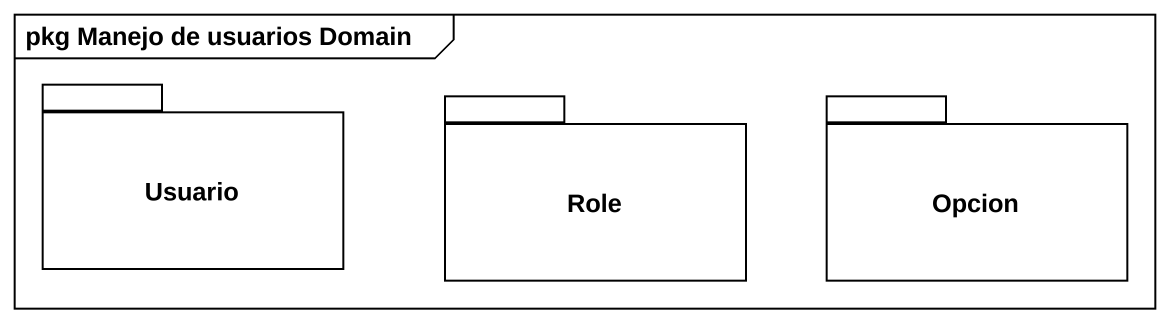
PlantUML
@startuml
mainframe pkg Manejo de usuarios Domain
package Usuario {
}
package Role {
}
package Opcion {
}
@enduml
